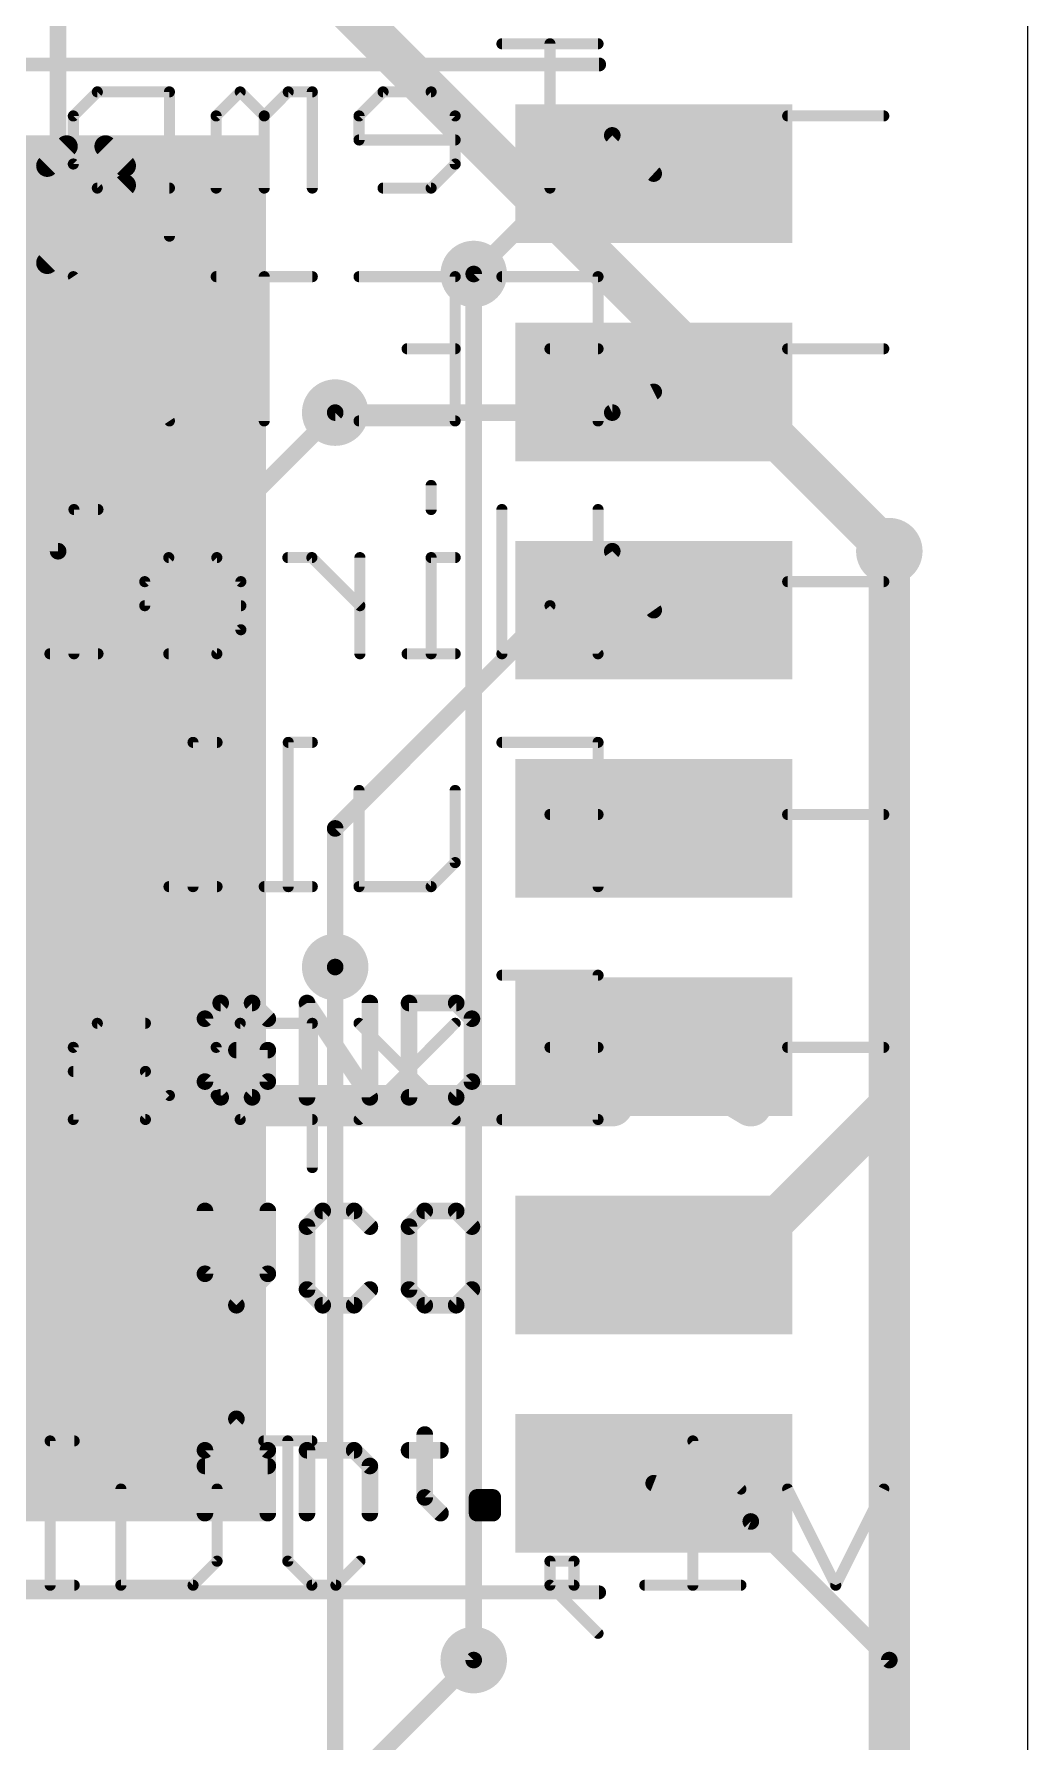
# Model space of a CAD drawing. Extents: x -6 to 117, y 1 to 54.
# Drawn here: x 44.23 to 53.34, y 25.92 to 41.57 of the extents above; entities that cross this region are included whole.
import ezdxf

# ---------------------------------------------------------------- set-up
doc = ezdxf.new("R2010")
doc.units = 0
for name, color, linetype in [('1', 14, 'CONTINUOUS'), ('16', 174, 'CONTINUOUS'), ('18', 94, 'CONTINUOUS'), ('20', 178, 'CONTINUOUS'), ('21', 251, 'CONTINUOUS'), ('25', 251, 'CONTINUOUS'), ('26', 251, 'CONTINUOUS'), ('43', 94, 'CONTINUOUS')]:
    doc.layers.add(name, color=color, linetype=linetype)

# ---------------------------------------------------------------- blocks, each defined once
blk = doc.blocks.new('RECT')
blk.add_solid([(-0.5, -0.5), (0.5, -0.5), (-0.5, 0.5), (0.5, 0.5)])
blk = doc.blocks.new('ROUNDV')
at = {"const_width": 0.5}
blk.add_lwpolyline([(0, -0.25, 1), (0, 0.25, 1), (0, -0.25)], format="xyb", dxfattribs=at)

msp = doc.modelspace()

# ---------------------------------------------------------------- linework, layer by layer
at = {"layer": '1'}
for points, const_width in [([(48.26, 39.37), (49.53, 40.64)], 0.1524), ([(49.53, 40.64), (49.91, 40.29)], 0.1524), ([(49.53, 38.1), (49.91, 38.29)], 0.1524), ([(46.99, 38.1), (49.53, 38.1)], 0.1524), ([(52.07, 36.83), (52.07, 31.75)], 0.381), ([(46.99, 34.29), (49.53, 36.83)], 0.1524), ([(49.53, 36.83), (49.91, 36.29)], 0.1524), ([(46.99, 33.02), (46.99, 34.29)], 0.1524), ([(49.53, 31.75), (49.91, 32.29)], 0.381), ([(50.8, 31.75), (49.91, 32.29)], 0.381), ([(40.64, 31.75), (49.53, 31.75)], 0.381), ([(52.07, 31.75), (50.8, 30.48)], 0.381), ([(50.8, 30.48), (49.91, 30.29)], 0.381), ([(50.8, 27.94), (49.91, 28.29)], 0.1524), ([(52.07, 26.67), (50.8, 27.94)], 0.1524), ([(45.72, 24.13), (48.26, 26.67)], 0.1524), ([(52.07, 3.81), (52.07, 26.67)], 0.1524)]:
    msp.add_lwpolyline(points, dxfattribs=dict(at, const_width=const_width))
for points, const_width in [([(49.5558, 40.668, 1), (49.5042, 40.612)], 0.0762), ([(49.5569, 40.6131, 1), (49.5031, 40.6669)], 0.0762), ([(49.8842, 40.262, 1), (49.9358, 40.318)], 0.0762), ([(48.2331, 39.3969, 1), (48.2869, 39.3431)], 0.0762), ([(49.927, 38.2559, 1), (49.893, 38.3241)], 0.0762), ([(46.99, 38.1381, 1), (46.99, 38.0619)], 0.0762), ([(49.513, 38.1341, 1), (49.547, 38.0659)], 0.0762), ([(49.53, 38.0619, 1), (49.53, 38.1381)], 0.0762), ([(52.1653, 36.83, 1), (51.9748, 36.83)], 0.1905), ([(49.5612, 36.8519, 1), (49.4988, 36.8081)], 0.0762), ([(49.5569, 36.8031, 1), (49.5031, 36.8569)], 0.0762), ([(49.8788, 36.2681, 1), (49.9412, 36.3119)], 0.0762), ([(47.0281, 34.29, 1), (46.9519, 34.29)], 0.0762), ([(46.9631, 34.3169, 1), (47.0169, 34.2631)], 0.0762), ([(46.9519, 33.02, 1), (47.0281, 33.02)], 0.0762), ([(49.9594, 32.3714, 1), (49.8606, 32.2086)], 0.1905), ([(49.9879, 32.2352, 1), (49.8321, 32.3448)], 0.1905), ([(49.53, 31.6547, 1), (49.53, 31.8453)], 0.1905), ([(50.7506, 31.6686, 1), (50.8494, 31.8314)], 0.1905), ([(52.1374, 31.6826, 1), (52.0026, 31.8174)], 0.1905), ([(49.4521, 31.8048, 1), (49.6079, 31.6952)], 0.1905), ([(51.9748, 31.75, 1), (52.1653, 31.75)], 0.1905), ([(50.8199, 30.3868, 1), (50.7801, 30.5732)], 0.1905), ([(50.7326, 30.5474, 1), (50.8674, 30.4126)], 0.1905), ([(49.8901, 30.3832, 1), (49.9299, 30.1968)], 0.1905), ([(49.9239, 28.3255, 1), (49.8961, 28.2545)], 0.0762), ([(50.8269, 27.9669, 1), (50.7731, 27.9131)], 0.0762), ([(50.7861, 27.9045, 1), (50.8139, 27.9755)], 0.0762), ([(48.2869, 26.6431, 1), (48.2331, 26.6969)], 0.0762), ([(52.1081, 26.67, 1), (52.0319, 26.67)], 0.0762), ([(52.0431, 26.6431, 1), (52.0969, 26.6969)], 0.0762)]:
    msp.add_lwpolyline(points, format="xyb", dxfattribs=dict(at, const_width=const_width))
at = {"layer": '16'}
for points, const_width in [([(39.37, 49.53), (52.07, 36.83)], 0.381), ([(44.45, 36.83), (44.45, 43.18)], 0.1524), ([(48.26, 26.67), (48.26, 39.37)], 0.1524), ([(33.02, 24.13), (46.99, 38.1)], 0.1524), ([(52.07, 36.83), (52.07, 13.97)], 0.381), ([(43.18, 36.83), (44.45, 36.83)], 0.1524), ([(46.99, 24.13), (46.99, 33.02)], 0.1524)]:
    msp.add_lwpolyline(points, dxfattribs=dict(at, const_width=const_width))
for points, const_width in [([(48.2981, 39.37, 1), (48.2219, 39.37)], 0.0762), ([(47.0169, 38.0731, 1), (46.9631, 38.1269)], 0.0762), ([(52.1653, 36.83, 1), (51.9748, 36.83)], 0.1905), ([(52.0026, 36.7626, 1), (52.1374, 36.8974)], 0.1905), ([(44.4119, 36.83, 1), (44.4881, 36.83)], 0.0762), ([(44.45, 36.7919, 1), (44.45, 36.8681)], 0.0762), ([(47.0281, 33.02, 1), (46.9519, 33.02)], 0.0762), ([(48.2219, 26.67, 1), (48.2981, 26.67)], 0.0762)]:
    msp.add_lwpolyline(points, format="xyb", dxfattribs=dict(at, const_width=const_width))
at = {"layer": '20'}
msp.add_line((53.34, 2.54), (53.34, 52.705), dxfattribs=at)
at = {"layer": '21'}
for points, const_width in [([(49.41, 41.29), (34.41, 41.29)], 0.127), ([(45.9403, 32.6905), (45.7962, 32.5465)], 0.1524), ([(46.2284, 32.6905), (45.9403, 32.6905)], 0.1524), ([(46.3724, 32.5465), (46.2284, 32.6905)], 0.1524), ([(46.7317, 31.8262), (46.7317, 32.6905)], 0.1524), ([(46.7317, 32.6905), (47.3079, 31.8262)], 0.1524), ([(47.3079, 31.8262), (47.3079, 32.6905)], 0.1524), ([(47.6672, 32.6905), (47.6672, 31.8262)], 0.1524), ([(48.0994, 32.6905), (47.6672, 32.6905)], 0.1524), ([(48.2435, 32.5465), (48.0994, 32.6905)], 0.1524), ([(45.7962, 32.5465), (45.7962, 31.9703)], 0.1524), ([(48.2435, 31.9703), (48.2435, 32.5465)], 0.1524), ([(46.3724, 32.2584), (46.0843, 32.2584)], 0.1524), ([(46.3724, 31.9703), (46.3724, 32.2584)], 0.1524), ([(45.7962, 31.9703), (45.9403, 31.8262)], 0.1524), ([(46.2284, 31.8262), (46.3724, 31.9703)], 0.1524), ([(48.0994, 31.8262), (48.2435, 31.9703)], 0.1524), ([(45.9403, 31.8262), (46.2284, 31.8262)], 0.1524), ([(47.6672, 31.8262), (48.0994, 31.8262)], 0.1524), ([(45.7962, 30.7855), (45.7962, 30.2093)], 0.1524), ([(46.3724, 30.2093), (46.3724, 30.7855)], 0.1524), ([(46.8758, 30.7855), (46.7317, 30.6415)], 0.1524), ([(47.1639, 30.7855), (46.8758, 30.7855)], 0.1524), ([(47.3079, 30.6415), (47.1639, 30.7855)], 0.1524), ([(47.8113, 30.7855), (47.6672, 30.6415)], 0.1524), ([(48.0994, 30.7855), (47.8113, 30.7855)], 0.1524), ([(48.2435, 30.6415), (48.0994, 30.7855)], 0.1524), ([(46.7317, 30.6415), (46.7317, 30.0653)], 0.1524), ([(47.6672, 30.6415), (47.6672, 30.0653)], 0.1524), ([(45.7962, 30.2093), (46.0843, 29.9212)], 0.1524), ([(46.0843, 29.9212), (46.3724, 30.2093)], 0.1524), ([(46.7317, 30.0653), (46.8758, 29.9212)], 0.1524), ([(47.1639, 29.9212), (47.3079, 30.0653)], 0.1524), ([(47.6672, 30.0653), (47.8113, 29.9212)], 0.1524), ([(48.0994, 29.9212), (48.2435, 30.0653)], 0.1524), ([(46.8758, 29.9212), (47.1639, 29.9212)], 0.1524), ([(47.8113, 29.9212), (48.0994, 29.9212)], 0.1524), ([(45.7962, 28.5924), (46.0843, 28.8805)], 0.1524), ([(46.0843, 28.8805), (46.3724, 28.5924)], 0.1524), ([(47.8113, 28.7365), (47.8113, 28.1603)], 0.1524), ([(45.7962, 28.0162), (45.7962, 28.5924)], 0.1524), ([(46.3724, 28.5924), (46.3724, 28.0162)], 0.1524), ([(46.7317, 28.0162), (46.7317, 28.5924)], 0.1524), ([(46.7317, 28.5924), (47.1639, 28.5924)], 0.1524), ([(47.1639, 28.5924), (47.3079, 28.4484)], 0.1524), ([(47.6672, 28.5924), (47.9554, 28.5924)], 0.1524), ([(45.7962, 28.4484), (46.3724, 28.4484)], 0.1524), ([(47.3079, 28.4484), (47.3079, 28.0162)], 0.1524), ([(47.8113, 28.1603), (47.9554, 28.0162)], 0.1524), ([(48.2909, 28.0162), (48.2909, 28.1603)], 0.1524), ([(48.2909, 28.1603), (48.435, 28.1603)], 0.1524), ([(48.435, 28.1603), (48.435, 28.0162)], 0.1524), ([(48.435, 28.0162), (48.2909, 28.0162)], 0.1524), ([(34.41, 27.29), (49.41, 27.29)], 0.127)]:
    msp.add_lwpolyline(points, dxfattribs=dict(at, const_width=const_width))
for points, const_width in [([(49.41, 41.2582, 1), (49.41, 41.3218)], 0.0635), ([(45.9403, 32.7286, 1), (45.9403, 32.6524)], 0.0762), ([(45.9672, 32.6636, 1), (45.9133, 32.7175)], 0.0762), ([(46.2553, 32.7175, 1), (46.2014, 32.6636)], 0.0762), ([(46.2284, 32.6524, 1), (46.2284, 32.7286)], 0.0762), ([(46.7634, 32.7117, 1), (46.7, 32.6694)], 0.0762), ([(46.7698, 32.6905, 1), (46.6936, 32.6905)], 0.0762), ([(47.346, 32.6905, 1), (47.2698, 32.6905)], 0.0762), ([(47.7053, 32.6905, 1), (47.6291, 32.6905)], 0.0762), ([(47.6672, 32.7286, 1), (47.6672, 32.6524)], 0.0762), ([(48.1263, 32.7175, 1), (48.0725, 32.6636)], 0.0762), ([(48.0994, 32.6524, 1), (48.0994, 32.7286)], 0.0762), ([(45.8343, 32.5465, 1), (45.7581, 32.5465)], 0.0762), ([(45.7693, 32.5734, 1), (45.8231, 32.5195)], 0.0762), ([(46.3455, 32.5195, 1), (46.3994, 32.5734)], 0.0762), ([(48.2816, 32.5465, 1), (48.2054, 32.5465)], 0.0762), ([(48.2165, 32.5195, 1), (48.2704, 32.5734)], 0.0762), ([(46.0843, 32.2965, 1), (46.0843, 32.2203)], 0.0762), ([(46.4105, 32.2584, 1), (46.3343, 32.2584)], 0.0762), ([(46.3724, 32.2203, 1), (46.3724, 32.2965)], 0.0762), ([(45.8231, 31.9972, 1), (45.7693, 31.9433)], 0.0762), ([(45.7581, 31.9703, 1), (45.8343, 31.9703)], 0.0762), ([(46.3343, 31.9703, 1), (46.4105, 31.9703)], 0.0762), ([(46.3994, 31.9433, 1), (46.3455, 31.9972)], 0.0762), ([(48.2054, 31.9703, 1), (48.2816, 31.9703)], 0.0762), ([(48.2704, 31.9433, 1), (48.2165, 31.9972)], 0.0762), ([(45.9403, 31.8643, 1), (45.9403, 31.7881)], 0.0762), ([(45.9133, 31.7993, 1), (45.9672, 31.8531)], 0.0762), ([(46.2014, 31.8531, 1), (46.2553, 31.7993)], 0.0762), ([(46.2284, 31.7881, 1), (46.2284, 31.8643)], 0.0762), ([(46.6936, 31.8262, 1), (46.7698, 31.8262)], 0.0762), ([(47.2698, 31.8262, 1), (47.346, 31.8262)], 0.0762), ([(47.2762, 31.8051, 1), (47.3396, 31.8473)], 0.0762), ([(47.6672, 31.8643, 1), (47.6672, 31.7881)], 0.0762), ([(47.6291, 31.8262, 1), (47.7053, 31.8262)], 0.0762), ([(48.0725, 31.8531, 1), (48.1263, 31.7993)], 0.0762), ([(48.0994, 31.7881, 1), (48.0994, 31.8643)], 0.0762), ([(45.8343, 30.7855, 1), (45.7581, 30.7855)], 0.0762), ([(46.4105, 30.7855, 1), (46.3343, 30.7855)], 0.0762), ([(46.8758, 30.8236, 1), (46.8758, 30.7474)], 0.0762), ([(46.9027, 30.7586, 1), (46.8488, 30.8125)], 0.0762), ([(47.1908, 30.8125, 1), (47.1369, 30.7586)], 0.0762), ([(47.1639, 30.7474, 1), (47.1639, 30.8236)], 0.0762), ([(47.8113, 30.8236, 1), (47.8113, 30.7474)], 0.0762), ([(47.8382, 30.7586, 1), (47.7844, 30.8125)], 0.0762), ([(48.1263, 30.8125, 1), (48.0725, 30.7586)], 0.0762), ([(48.0994, 30.7474, 1), (48.0994, 30.8236)], 0.0762), ([(46.7698, 30.6415, 1), (46.6936, 30.6415)], 0.0762), ([(46.7048, 30.6684, 1), (46.7587, 30.6145)], 0.0762), ([(47.281, 30.6145, 1), (47.3349, 30.6684)], 0.0762), ([(47.7053, 30.6415, 1), (47.6291, 30.6415)], 0.0762), ([(47.6403, 30.6684, 1), (47.6942, 30.6145)], 0.0762), ([(48.2165, 30.6145, 1), (48.2704, 30.6684)], 0.0762), ([(45.8231, 30.2363, 1), (45.7693, 30.1824)], 0.0762), ([(45.7581, 30.2093, 1), (45.8343, 30.2093)], 0.0762), ([(46.3343, 30.2093, 1), (46.4105, 30.2093)], 0.0762), ([(46.3994, 30.1824, 1), (46.3455, 30.2363)], 0.0762), ([(46.7587, 30.0922, 1), (46.7048, 30.0383)], 0.0762), ([(46.6936, 30.0653, 1), (46.7698, 30.0653)], 0.0762), ([(47.3349, 30.0383, 1), (47.281, 30.0922)], 0.0762), ([(47.6942, 30.0922, 1), (47.6403, 30.0383)], 0.0762), ([(47.6291, 30.0653, 1), (47.7053, 30.0653)], 0.0762), ([(48.2704, 30.0383, 1), (48.2165, 30.0922)], 0.0762), ([(46.0574, 29.9481, 1), (46.1113, 29.8943)], 0.0762), ([(46.0574, 29.8943, 1), (46.1113, 29.9481)], 0.0762), ([(46.8758, 29.9593, 1), (46.8758, 29.8831)], 0.0762), ([(46.8488, 29.8943, 1), (46.9027, 29.9481)], 0.0762), ([(47.1369, 29.9481, 1), (47.1908, 29.8943)], 0.0762), ([(47.1639, 29.8831, 1), (47.1639, 29.9593)], 0.0762), ([(47.8113, 29.9593, 1), (47.8113, 29.8831)], 0.0762), ([(47.7844, 29.8943, 1), (47.8382, 29.9481)], 0.0762), ([(48.0725, 29.9481, 1), (48.1263, 29.8943)], 0.0762), ([(48.0994, 29.8831, 1), (48.0994, 29.9593)], 0.0762), ([(46.1113, 28.9075, 1), (46.0574, 28.8536)], 0.0762), ([(46.1113, 28.8536, 1), (46.0574, 28.9075)], 0.0762), ([(47.8494, 28.7365, 1), (47.7732, 28.7365)], 0.0762), ([(45.8343, 28.5924, 1), (45.7581, 28.5924)], 0.0762), ([(45.7693, 28.6194, 1), (45.8231, 28.5655)], 0.0762), ([(46.4105, 28.5924, 1), (46.3343, 28.5924)], 0.0762), ([(46.3455, 28.5655, 1), (46.3994, 28.6194)], 0.0762), ([(46.7698, 28.5924, 1), (46.6936, 28.5924)], 0.0762), ([(46.7317, 28.6305, 1), (46.7317, 28.5543)], 0.0762), ([(47.1908, 28.6194, 1), (47.1369, 28.5655)], 0.0762), ([(47.1639, 28.5543, 1), (47.1639, 28.6305)], 0.0762), ([(47.6672, 28.6305, 1), (47.6672, 28.5543)], 0.0762), ([(47.9554, 28.5543, 1), (47.9554, 28.6305)], 0.0762), ([(45.7962, 28.4865, 1), (45.7962, 28.4103)], 0.0762), ([(46.3724, 28.4103, 1), (46.3724, 28.4865)], 0.0762), ([(47.346, 28.4484, 1), (47.2698, 28.4484)], 0.0762), ([(47.281, 28.4214, 1), (47.3349, 28.4753)], 0.0762), ([(47.8382, 28.1872, 1), (47.7844, 28.1333)], 0.0762), ([(47.7732, 28.1603, 1), (47.8494, 28.1603)], 0.0762), ([(48.329, 28.1603, 1), (48.2528, 28.1603)], 0.0762), ([(48.2909, 28.1984, 1), (48.2909, 28.1222)], 0.0762), ([(48.4731, 28.1603, 1), (48.3969, 28.1603)], 0.0762), ([(48.435, 28.1222, 1), (48.435, 28.1984)], 0.0762), ([(45.7581, 28.0162, 1), (45.8343, 28.0162)], 0.0762), ([(46.3343, 28.0162, 1), (46.4105, 28.0162)], 0.0762), ([(46.6936, 28.0162, 1), (46.7698, 28.0162)], 0.0762), ([(47.2698, 28.0162, 1), (47.346, 28.0162)], 0.0762), ([(47.9284, 27.9893, 1), (47.9823, 28.0431)], 0.0762), ([(48.2909, 28.0543, 1), (48.2909, 27.9781)], 0.0762), ([(48.2528, 28.0162, 1), (48.329, 28.0162)], 0.0762), ([(48.3969, 28.0162, 1), (48.4731, 28.0162)], 0.0762), ([(48.435, 27.9781, 1), (48.435, 28.0543)], 0.0762), ([(49.41, 27.2583, 1), (49.41, 27.3218)], 0.0635)]:
    msp.add_lwpolyline(points, format="xyb", dxfattribs=dict(at, const_width=const_width))
at = {"layer": '25', "const_width": 0.2032}
for points in [[(44.5283, 40.5393), (44.3504, 40.3614)], [(44.8843, 40.5393), (44.5283, 40.5393)], [(45.0622, 40.3614), (44.8843, 40.5393)], [(45.0622, 40.1834), (45.0622, 40.3614)], [(44.3504, 39.4716), (45.0622, 40.1834)], [(45.0622, 39.4716), (44.3504, 39.4716)]]:
    msp.add_lwpolyline(points, dxfattribs=at)
at = {"layer": '25', "const_width": 0.1016}
for points in [[(44.5283, 40.5901, 1), (44.5283, 40.4885)], [(44.5643, 40.5034, 1), (44.4924, 40.5752)], [(44.9202, 40.5752, 1), (44.8483, 40.5034)], [(44.8843, 40.4885, 1), (44.8843, 40.5901)], [(44.3145, 40.3973, 1), (44.3863, 40.3254)], [(45.113, 40.3614, 1), (45.0114, 40.3614)], [(45.0263, 40.3254, 1), (45.0981, 40.3973)], [(45.0114, 40.1834, 1), (45.113, 40.1834)], [(45.0981, 40.1475, 1), (45.0263, 40.2193)], [(44.3504, 39.5224, 1), (44.3504, 39.4208)], [(44.3145, 39.5075, 1), (44.3863, 39.4357)], [(45.0622, 39.4208, 1), (45.0622, 39.5224)]]:
    msp.add_lwpolyline(points, format="xyb", dxfattribs=at)
at = {"layer": '26', "const_width": 0.1016}
for points in [[(49.3998, 41.4793), (48.5185, 41.4793)], [(48.9591, 40.1574), (48.9591, 41.4793)], [(44.8096, 41.0387), (44.5893, 40.8184)], [(45.4706, 41.0387), (44.8096, 41.0387)], [(45.4706, 39.7168), (45.4706, 41.0387)], [(46.1193, 41.0387), (45.899, 40.8184)], [(46.3397, 40.8184), (46.1193, 41.0387)], [(46.56, 41.0387), (46.3397, 40.8184)], [(46.7803, 41.0387), (46.56, 41.0387)], [(46.7803, 40.1574), (46.7803, 41.0387)], [(47.4291, 41.0387), (47.2087, 40.8184)], [(47.8697, 41.0387), (47.4291, 41.0387)], [(48.09, 40.8184), (47.8697, 41.0387)], [(44.5893, 40.8184), (44.5893, 40.3777)], [(45.899, 40.8184), (45.899, 40.1574)], [(46.3397, 40.8184), (46.3397, 40.1574)], [(47.2087, 40.8184), (47.2087, 40.598)], [(48.09, 40.3777), (48.09, 40.8184)], [(52.0192, 40.8184), (51.1379, 40.8184)], [(47.2087, 40.598), (48.09, 40.598)], [(44.5893, 40.3777), (44.8096, 40.1574)], [(47.8697, 40.1574), (48.09, 40.3777)], [(44.8096, 40.1574), (45.4706, 40.1574)], [(47.4291, 40.1574), (47.8697, 40.1574)], [(45.4706, 38.0238), (44.5893, 39.3457)], [(46.7803, 39.3457), (45.899, 39.3457)], [(46.3397, 38.0238), (46.3397, 39.3457)], [(47.2087, 39.3457), (48.09, 39.3457)], [(48.09, 39.3457), (48.09, 38.0238)], [(49.3998, 39.3457), (48.5185, 39.3457)], [(49.3998, 38.0238), (49.3998, 39.3457)], [(48.09, 38.6848), (47.6494, 38.6848)], [(49.3998, 38.6848), (48.9591, 38.6848)], [(52.0192, 38.6848), (51.1379, 38.6848)], [(48.09, 38.0238), (47.2087, 38.0238)], [(47.8697, 37.4325), (47.8697, 37.2121)], [(44.8157, 37.2121), (44.5954, 37.2121)], [(44.5954, 37.2121), (44.5954, 35.8902)], [(48.5185, 35.8902), (48.5185, 37.2121)], [(49.3998, 37.2121), (49.3998, 35.8902)], [(45.4645, 36.7715), (45.2442, 36.5512)], [(45.9051, 36.7715), (45.4645, 36.7715)], [(46.1254, 36.5512), (45.9051, 36.7715)], [(46.7762, 36.7715), (46.5559, 36.7715)], [(47.2169, 36.3308), (46.7762, 36.7715)], [(47.2169, 35.8902), (47.2169, 36.7715)], [(48.09, 36.7715), (47.8697, 36.7715)], [(47.8697, 36.7715), (47.8697, 35.8902)], [(45.2442, 36.5512), (45.2442, 36.3308)], [(46.1254, 36.1105), (46.1254, 36.5512)], [(52.0192, 36.5512), (51.1379, 36.5512)], [(45.2442, 36.3308), (46.1254, 36.3308)], [(48.9591, 36.3308), (48.5185, 35.8902)], [(49.3998, 35.8902), (48.9591, 36.3308)], [(45.9051, 35.8902), (46.1254, 36.1105)], [(44.8157, 35.8902), (44.3751, 35.8902)], [(45.4645, 35.8902), (45.9051, 35.8902)], [(48.09, 35.8902), (47.6494, 35.8902)], [(45.9072, 35.0785), (45.6868, 35.0785)], [(45.6868, 35.0785), (45.6868, 33.7566)], [(46.7803, 35.0785), (46.56, 35.0785)], [(46.56, 35.0785), (46.56, 33.7566)], [(49.3998, 35.0785), (48.5185, 35.0785)], [(49.3998, 33.7566), (49.3998, 35.0785)], [(47.2087, 33.7566), (47.2087, 34.6379)], [(48.09, 34.6379), (48.09, 33.9769)], [(49.3998, 34.4176), (48.9591, 34.4176)], [(52.0192, 34.4176), (51.1379, 34.4176)], [(48.09, 33.9769), (47.8697, 33.7566)], [(45.9072, 33.7566), (45.4665, 33.7566)], [(46.7803, 33.7566), (46.3397, 33.7566)], [(47.8697, 33.7566), (47.2087, 33.7566)], [(48.5185, 32.9449), (49.3998, 32.9449)], [(49.3998, 32.9449), (49.3998, 31.623)], [(44.8096, 32.5043), (44.5893, 32.284)], [(45.2503, 32.5043), (44.8096, 32.5043)], [(46.1193, 32.5043), (45.899, 32.284)], [(46.7803, 32.5043), (46.1193, 32.5043)], [(46.7803, 31.1824), (46.7803, 32.5043)], [(48.09, 32.5043), (47.2087, 31.623)], [(48.09, 31.623), (47.2087, 32.5043)], [(44.5893, 32.284), (44.5893, 31.623)], [(45.899, 32.284), (45.899, 31.8433)], [(49.3998, 32.284), (48.9591, 32.284)], [(52.0192, 32.284), (51.1379, 32.284)], [(45.2503, 32.0636), (44.5893, 32.0636)], [(45.4706, 31.8433), (45.2503, 32.0636)], [(45.2503, 31.623), (45.4706, 31.8433)], [(45.899, 31.8433), (46.1193, 31.623)], [(44.5893, 31.623), (45.2503, 31.623)], [(46.1193, 31.623), (46.7803, 31.623)], [(49.3998, 31.623), (48.5185, 31.623)], [(44.5974, 28.6777), (44.3771, 28.6777)], [(44.3771, 28.6777), (44.3771, 27.3558)], [(46.7762, 28.6777), (46.3356, 28.6777)], [(46.5559, 27.5761), (46.5559, 28.6777)], [(50.7095, 28.2371), (50.2688, 28.6777)], [(50.2688, 28.6777), (50.2688, 27.3558)], [(45.0259, 27.3558), (45.0259, 28.2371)], [(45.9072, 28.2371), (45.9072, 27.5761)], [(51.5786, 27.3558), (51.1379, 28.2371)], [(52.0192, 28.2371), (51.5786, 27.3558)], [(45.9072, 27.5761), (45.6868, 27.3558)], [(46.7762, 27.3558), (46.5559, 27.5761)], [(47.2169, 27.5761), (46.9966, 27.3558)], [(48.9591, 27.3558), (48.9591, 27.5761)], [(48.9591, 27.5761), (49.1794, 27.5761)], [(49.1794, 27.5761), (49.1794, 27.3558)], [(44.5974, 27.3558), (44.1568, 27.3558)], [(45.6868, 27.3558), (45.0259, 27.3558)], [(46.9966, 27.3558), (46.7762, 27.3558)], [(49.3998, 26.9152), (48.9591, 27.3558)], [(49.1794, 27.3558), (48.9591, 27.3558)], [(50.7095, 27.3558), (49.8282, 27.3558)]]:
    msp.add_lwpolyline(points, dxfattribs=at)
at = {"layer": '26', "const_width": 0.0508}
for points in [[(48.5185, 41.5047, 1), (48.5185, 41.4539)], [(48.9845, 41.4793, 1), (48.9337, 41.4793)], [(49.3998, 41.4539, 1), (49.3998, 41.5047)], [(44.8096, 41.0641, 1), (44.8096, 41.0133)], [(44.8276, 41.0207, 1), (44.7917, 41.0566)], [(45.496, 41.0387, 1), (45.4452, 41.0387)], [(45.4706, 41.0133, 1), (45.4706, 41.0641)], [(46.1373, 41.0566, 1), (46.1014, 41.0207)], [(46.1373, 41.0207, 1), (46.1014, 41.0566)], [(46.56, 41.0641, 1), (46.56, 41.0133)], [(46.5779, 41.0207, 1), (46.542, 41.0566)], [(46.8057, 41.0387, 1), (46.7549, 41.0387)], [(46.7803, 41.0133, 1), (46.7803, 41.0641)], [(47.4291, 41.0641, 1), (47.4291, 41.0133)], [(47.447, 41.0207, 1), (47.4111, 41.0566)], [(47.8877, 41.0566, 1), (47.8517, 41.0207)], [(47.8697, 41.0133, 1), (47.8697, 41.0641)], [(44.6147, 40.8184, 1), (44.5639, 40.8184)], [(44.5713, 40.8363, 1), (44.6073, 40.8004)], [(45.9244, 40.8184, 1), (45.8736, 40.8184)], [(45.8811, 40.8363, 1), (45.917, 40.8004)], [(46.3651, 40.8184, 1), (46.3143, 40.8184)], [(46.3217, 40.8363, 1), (46.3576, 40.8004)], [(46.3217, 40.8004, 1), (46.3576, 40.8363)], [(47.2341, 40.8184, 1), (47.1833, 40.8184)], [(47.1908, 40.8363, 1), (47.2267, 40.8004)], [(48.1154, 40.8184, 1), (48.0646, 40.8184)], [(48.0721, 40.8004, 1), (48.108, 40.8363)], [(51.1379, 40.8438, 1), (51.1379, 40.793)], [(52.0192, 40.793, 1), (52.0192, 40.8438)], [(47.2087, 40.6234, 1), (47.2087, 40.5726)], [(47.1833, 40.598, 1), (47.2341, 40.598)], [(48.09, 40.5726, 1), (48.09, 40.6234)], [(44.6073, 40.3957, 1), (44.5713, 40.3598)], [(44.5639, 40.3777, 1), (44.6147, 40.3777)], [(48.0646, 40.3777, 1), (48.1154, 40.3777)], [(48.108, 40.3598, 1), (48.0721, 40.3957)], [(44.8096, 40.1828, 1), (44.8096, 40.132)], [(44.7917, 40.1394, 1), (44.8276, 40.1754)], [(45.4706, 40.132, 1), (45.4706, 40.1828)], [(45.8736, 40.1574, 1), (45.9244, 40.1574)], [(46.3143, 40.1574, 1), (46.3651, 40.1574)], [(46.7549, 40.1574, 1), (46.8057, 40.1574)], [(47.4291, 40.1828, 1), (47.4291, 40.132)], [(47.8517, 40.1754, 1), (47.8877, 40.1394)], [(47.8697, 40.132, 1), (47.8697, 40.1828)], [(48.9337, 40.1574, 1), (48.9845, 40.1574)], [(45.4452, 39.7168, 1), (45.496, 39.7168)], [(44.6104, 39.3598, 1), (44.5682, 39.3316)], [(45.899, 39.3711, 1), (45.899, 39.3203)], [(46.3651, 39.3457, 1), (46.3143, 39.3457)], [(46.7803, 39.3203, 1), (46.7803, 39.3711)], [(47.2087, 39.3711, 1), (47.2087, 39.3203)], [(48.1154, 39.3457, 1), (48.0646, 39.3457)], [(48.09, 39.3203, 1), (48.09, 39.3711)], [(48.5185, 39.3711, 1), (48.5185, 39.3203)], [(49.4252, 39.3457, 1), (49.3744, 39.3457)], [(49.3998, 39.3203, 1), (49.3998, 39.3711)], [(47.6494, 38.7102, 1), (47.6494, 38.6594)], [(48.09, 38.6594, 1), (48.09, 38.7102)], [(48.9591, 38.7102, 1), (48.9591, 38.6594)], [(49.3998, 38.6594, 1), (49.3998, 38.7102)], [(51.1379, 38.7102, 1), (51.1379, 38.6594)], [(52.0192, 38.6594, 1), (52.0192, 38.7102)], [(45.4494, 38.0097, 1), (45.4917, 38.0379)], [(46.3143, 38.0238, 1), (46.3651, 38.0238)], [(47.2087, 38.0492, 1), (47.2087, 37.9984)], [(48.0646, 38.0238, 1), (48.1154, 38.0238)], [(48.09, 37.9984, 1), (48.09, 38.0492)], [(49.3744, 38.0238, 1), (49.4252, 38.0238)], [(47.8951, 37.4325, 1), (47.8443, 37.4325)], [(44.5954, 37.2375, 1), (44.5954, 37.1867)], [(44.6208, 37.2121, 1), (44.57, 37.2121)], [(44.8157, 37.1867, 1), (44.8157, 37.2375)], [(48.5439, 37.2121, 1), (48.4931, 37.2121)], [(49.4252, 37.2121, 1), (49.3744, 37.2121)], [(47.8443, 37.2121, 1), (47.8951, 37.2121)], [(45.4645, 36.7969, 1), (45.4645, 36.7461)], [(45.4824, 36.7535, 1), (45.4465, 36.7894)], [(45.9231, 36.7894, 1), (45.8872, 36.7535)], [(45.9051, 36.7461, 1), (45.9051, 36.7969)], [(46.5559, 36.7969, 1), (46.5559, 36.7461)], [(46.7942, 36.7894, 1), (46.7583, 36.7535)], [(46.7762, 36.7461, 1), (46.7762, 36.7969)], [(47.2423, 36.7715, 1), (47.1915, 36.7715)], [(47.8697, 36.7969, 1), (47.8697, 36.7461)], [(47.8951, 36.7715, 1), (47.8443, 36.7715)], [(48.09, 36.7461, 1), (48.09, 36.7969)], [(45.2696, 36.5512, 1), (45.2188, 36.5512)], [(45.2262, 36.5691, 1), (45.2621, 36.5332)], [(46.1508, 36.5512, 1), (46.1, 36.5512)], [(46.1075, 36.5332, 1), (46.1434, 36.5691)], [(51.1379, 36.5766, 1), (51.1379, 36.5258)], [(52.0192, 36.5258, 1), (52.0192, 36.5766)], [(45.2442, 36.3562, 1), (45.2442, 36.3054)], [(45.2188, 36.3308, 1), (45.2696, 36.3308)], [(46.1254, 36.3054, 1), (46.1254, 36.3562)], [(47.1989, 36.3129, 1), (47.2348, 36.3488)], [(48.9771, 36.3488, 1), (48.9411, 36.3129)], [(48.9771, 36.3129, 1), (48.9411, 36.3488)], [(46.1434, 36.0926, 1), (46.1075, 36.1285)], [(46.1, 36.1105, 1), (46.1508, 36.1105)], [(44.3751, 35.9156, 1), (44.3751, 35.8648)], [(44.57, 35.8902, 1), (44.6208, 35.8902)], [(44.8157, 35.8648, 1), (44.8157, 35.9156)], [(45.4645, 35.9156, 1), (45.4645, 35.8648)], [(45.8872, 35.9082, 1), (45.9231, 35.8722)], [(45.9051, 35.8648, 1), (45.9051, 35.9156)], [(47.1915, 35.8902, 1), (47.2423, 35.8902)], [(47.6494, 35.9156, 1), (47.6494, 35.8648)], [(47.8443, 35.8902, 1), (47.8951, 35.8902)], [(48.09, 35.8648, 1), (48.09, 35.9156)], [(48.5005, 35.9082, 1), (48.5364, 35.8722)], [(48.4931, 35.8902, 1), (48.5439, 35.8902)], [(49.3744, 35.8902, 1), (49.4252, 35.8902)], [(49.3818, 35.8722, 1), (49.4177, 35.9082)], [(45.6868, 35.1039, 1), (45.6868, 35.0531)], [(45.7122, 35.0785, 1), (45.6614, 35.0785)], [(45.9072, 35.0531, 1), (45.9072, 35.1039)], [(46.56, 35.1039, 1), (46.56, 35.0531)], [(46.5854, 35.0785, 1), (46.5346, 35.0785)], [(46.7803, 35.0531, 1), (46.7803, 35.1039)], [(48.5185, 35.1039, 1), (48.5185, 35.0531)], [(49.4252, 35.0785, 1), (49.3744, 35.0785)], [(49.3998, 35.0531, 1), (49.3998, 35.1039)], [(47.2341, 34.6379, 1), (47.1833, 34.6379)], [(48.1154, 34.6379, 1), (48.0646, 34.6379)], [(48.9591, 34.443, 1), (48.9591, 34.3922)], [(49.3998, 34.3922, 1), (49.3998, 34.443)], [(51.1379, 34.443, 1), (51.1379, 34.3922)], [(52.0192, 34.3922, 1), (52.0192, 34.443)], [(48.0646, 33.9769, 1), (48.1154, 33.9769)], [(48.108, 33.959, 1), (48.0721, 33.9949)], [(45.4665, 33.782, 1), (45.4665, 33.7312)], [(45.9072, 33.7312, 1), (45.9072, 33.782)], [(46.3397, 33.782, 1), (46.3397, 33.7312)], [(46.7803, 33.7312, 1), (46.7803, 33.782)], [(47.2087, 33.782, 1), (47.2087, 33.7312)], [(47.8517, 33.7746, 1), (47.8877, 33.7386)], [(47.8697, 33.7312, 1), (47.8697, 33.782)], [(45.6614, 33.7566, 1), (45.7122, 33.7566)], [(46.5346, 33.7566, 1), (46.5854, 33.7566)], [(47.1833, 33.7566, 1), (47.2341, 33.7566)], [(49.3744, 33.7566, 1), (49.4252, 33.7566)], [(48.5185, 32.9703, 1), (48.5185, 32.9195)], [(49.4252, 32.9449, 1), (49.3744, 32.9449)], [(49.3998, 32.9195, 1), (49.3998, 32.9703)], [(44.8096, 32.5297, 1), (44.8096, 32.4789)], [(44.8276, 32.4863, 1), (44.7917, 32.5222)], [(45.2503, 32.4789, 1), (45.2503, 32.5297)], [(46.1193, 32.5297, 1), (46.1193, 32.4789)], [(46.1373, 32.4863, 1), (46.1014, 32.5222)], [(46.8057, 32.5043, 1), (46.7549, 32.5043)], [(46.7803, 32.4789, 1), (46.7803, 32.5297)], [(47.2267, 32.5222, 1), (47.1908, 32.4863)], [(48.108, 32.4863, 1), (48.0721, 32.5222)], [(44.6147, 32.284, 1), (44.5639, 32.284)], [(44.5713, 32.3019, 1), (44.6073, 32.266)], [(45.9244, 32.284, 1), (45.8736, 32.284)], [(45.8811, 32.3019, 1), (45.917, 32.266)], [(48.9591, 32.3094, 1), (48.9591, 32.2586)], [(49.3998, 32.2586, 1), (49.3998, 32.3094)], [(51.1379, 32.3094, 1), (51.1379, 32.2586)], [(52.0192, 32.2586, 1), (52.0192, 32.3094)], [(44.5893, 32.089, 1), (44.5893, 32.0382)], [(45.2682, 32.0816, 1), (45.2323, 32.0457)], [(45.2503, 32.0382, 1), (45.2503, 32.089)], [(45.4885, 31.8254, 1), (45.4526, 31.8613)], [(45.4526, 31.8254, 1), (45.4885, 31.8613)], [(45.8736, 31.8433, 1), (45.9244, 31.8433)], [(45.917, 31.8613, 1), (45.8811, 31.8254)], [(44.5893, 31.6484, 1), (44.5893, 31.5976)], [(44.5639, 31.623, 1), (44.6147, 31.623)], [(45.2323, 31.641, 1), (45.2682, 31.605)], [(45.2503, 31.5976, 1), (45.2503, 31.6484)], [(46.1193, 31.6484, 1), (46.1193, 31.5976)], [(46.1014, 31.605, 1), (46.1373, 31.641)], [(46.7803, 31.5976, 1), (46.7803, 31.6484)], [(47.1908, 31.641, 1), (47.2267, 31.605)], [(48.0721, 31.605, 1), (48.108, 31.641)], [(48.5185, 31.6484, 1), (48.5185, 31.5976)], [(49.3744, 31.623, 1), (49.4252, 31.623)], [(49.3998, 31.5976, 1), (49.3998, 31.6484)], [(46.7549, 31.1824, 1), (46.8057, 31.1824)], [(44.3771, 28.7031, 1), (44.3771, 28.6523)], [(44.4025, 28.6777, 1), (44.3517, 28.6777)], [(44.5974, 28.6523, 1), (44.5974, 28.7031)], [(46.3356, 28.7031, 1), (46.3356, 28.6523)], [(46.5813, 28.6777, 1), (46.5305, 28.6777)], [(46.7762, 28.6523, 1), (46.7762, 28.7031)], [(50.2942, 28.6777, 1), (50.2434, 28.6777)], [(50.2868, 28.6957, 1), (50.2509, 28.6598)], [(45.0513, 28.2371, 1), (45.0005, 28.2371)], [(45.9325, 28.2371, 1), (45.8818, 28.2371)], [(50.6915, 28.2191, 1), (50.7274, 28.255)], [(51.1606, 28.2484, 1), (51.1152, 28.2257)], [(52.0419, 28.2257, 1), (51.9965, 28.2484)], [(45.8818, 27.5761, 1), (45.9325, 27.5761)], [(45.9251, 27.5582, 1), (45.8892, 27.5941)], [(46.5305, 27.5761, 1), (46.5813, 27.5761)], [(46.5739, 27.5941, 1), (46.538, 27.5582)], [(47.2348, 27.5582, 1), (47.1989, 27.5941)], [(48.9845, 27.5761, 1), (48.9337, 27.5761)], [(48.9591, 27.6015, 1), (48.9591, 27.5507)], [(49.2048, 27.5761, 1), (49.154, 27.5761)], [(49.1794, 27.5507, 1), (49.1794, 27.6015)], [(44.5974, 27.3304, 1), (44.5974, 27.3812)], [(45.0259, 27.3812, 1), (45.0259, 27.3304)], [(45.6689, 27.3738, 1), (45.7048, 27.3378)], [(45.6868, 27.3304, 1), (45.6868, 27.3812)], [(46.7762, 27.3812, 1), (46.7762, 27.3304)], [(46.7583, 27.3378, 1), (46.7942, 27.3738)], [(46.9786, 27.3738, 1), (47.0145, 27.3378)], [(46.9966, 27.3304, 1), (46.9966, 27.3812)], [(48.9771, 27.3738, 1), (48.9411, 27.3378)], [(48.9591, 27.3812, 1), (48.9591, 27.3304)], [(49.1794, 27.3304, 1), (49.1794, 27.3812)], [(49.8282, 27.3812, 1), (49.8282, 27.3304)], [(50.7095, 27.3304, 1), (50.7095, 27.3812)], [(51.5558, 27.3672, 1), (51.6013, 27.3444)], [(51.5558, 27.3444, 1), (51.6013, 27.3672)], [(44.3517, 27.3558, 1), (44.4025, 27.3558)], [(45.0005, 27.3558, 1), (45.0513, 27.3558)], [(48.9337, 27.3558, 1), (48.9845, 27.3558)], [(49.154, 27.3558, 1), (49.2048, 27.3558)], [(50.2434, 27.3558, 1), (50.2942, 27.3558)], [(49.3818, 26.8972, 1), (49.4177, 26.9331)]]:
    msp.add_lwpolyline(points, format="xyb", dxfattribs=at)

# ---------------------------------------------------------------- block references
at = {"layer": '1', "xscale": 2.54, "yscale": 1.27}
for p in [(49.91, 40.29), (49.91, 38.29), (49.91, 36.29), (49.91, 34.29), (49.91, 32.29), (49.91, 30.29), (49.91, 28.29)]:
    msp.add_blockref('RECT', p, dxfattribs=at)
at = {"layer": '18', "xscale": 0.6096, "yscale": 0.6096}
for p in [(48.26, 39.37), (48.26, 39.37), (46.99, 38.1), (46.99, 38.1), (52.07, 36.83), (52.07, 36.83), (46.99, 33.02), (46.99, 33.02), (48.26, 26.67), (48.26, 26.67)]:
    msp.add_blockref('ROUNDV', p, dxfattribs=at)
at = {"layer": '43', "xscale": 8.89, "yscale": 12.7}
msp.add_blockref('RECT', (41.91, 34.29), dxfattribs=at)

doc.saveas('drawing.dxf')
